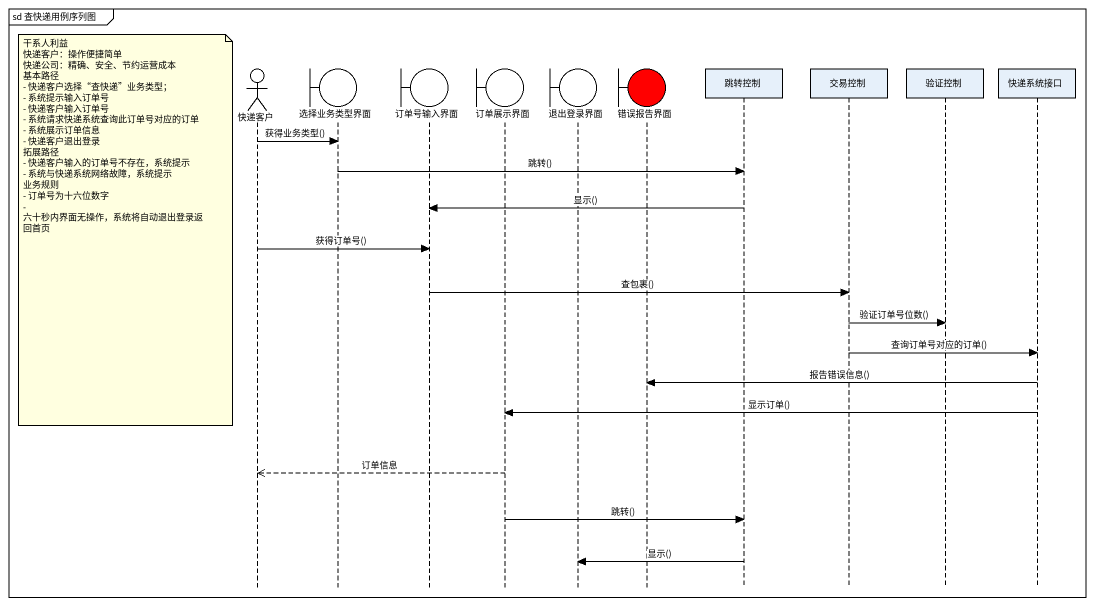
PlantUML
@startuml
mainframe sd 查快递用例序列图
hide footbox
actor 快递客户
boundary 选择业务类型界面
boundary 订单号输入界面
boundary 订单展示界面
boundary 退出登录界面
boundary 错误报告界面 #FF0000
participant 跳转控制
participant 交易控制
participant 验证控制
participant 快递系统接口

快递客户 -> 选择业务类型界面 : 获得业务类型()
选择业务类型界面 -> 跳转控制 : 跳转()
跳转控制 -> 订单号输入界面 : 显示()
note left of 快递客户
  干系人利益
  快递客户：操作便捷简单
  快递公司：精确、安全、节约运营成本
  基本路径
  - 快递客户选择“查快递”业务类型；
  - 系统提示输入订单号
  - 快递客户输入订单号
  - 系统请求快递系统查询此订单号对应的订单
  - 系统展示订单信息
  - 快递客户退出登录
  拓展路径
  - 快递客户输入的订单号不存在，系统提示
  - 系统与快递系统网络故障，系统提示
  业务规则
  - 订单号为十六位数字
  - 六十秒内界面无操作，系统将自动退出登录返回首页
end note
快递客户 -> 订单号输入界面 : 获得订单号()
订单号输入界面 -> 交易控制 : 查包裹()
交易控制 -> 验证控制 : 验证订单号位数()
交易控制 -> 快递系统接口 : 查询订单号对应的订单()
快递系统接口 -> 错误报告界面 : 报告错误信息()
快递系统接口 -> 订单展示界面 : 显示订单()
订单展示界面 -->> 快递客户 : 订单信息
订单展示界面 -> 跳转控制 : 跳转()
跳转控制 -> 退出登录界面 : 显示()
@enduml
